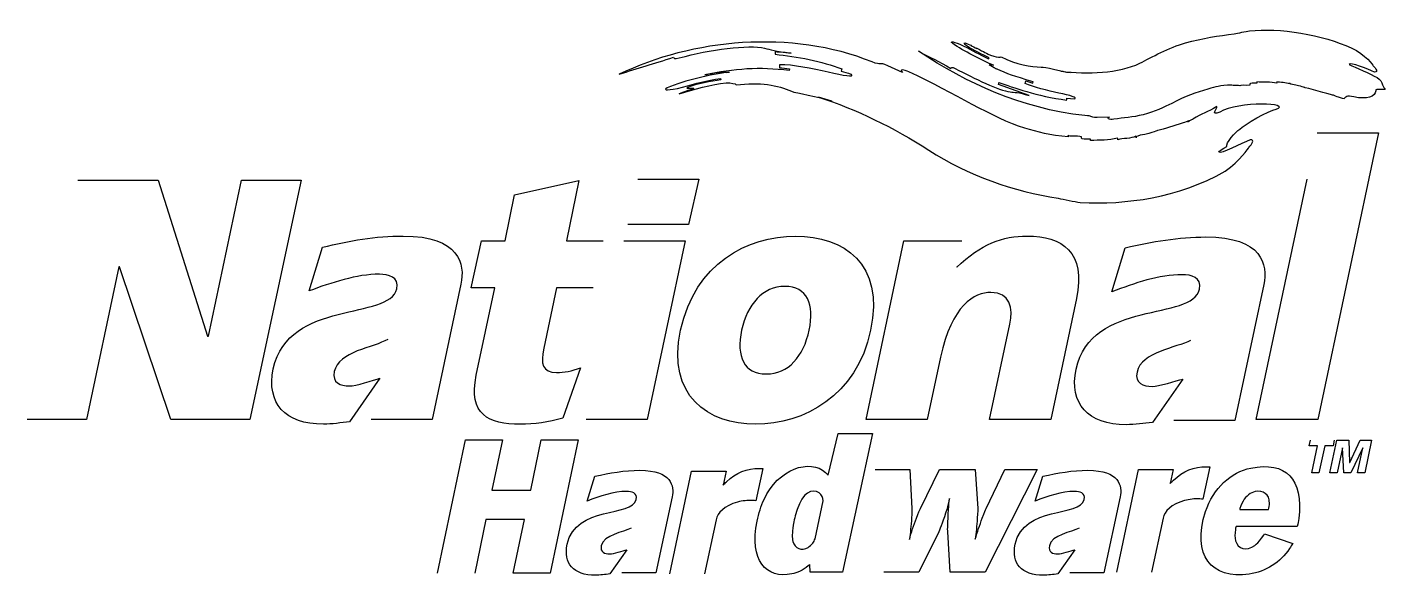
# Model space of a CAD drawing. Extents: x 36 to 576, y 36 to 756.
# Drawn here: x 36.9 to 116.6, y 723.8 to 756.2 of the extents above; entities that cross this region are included whole.
import ezdxf

# ---------------------------------------------------------------- set-up
doc = ezdxf.new("R2010")
doc.units = 0
doc.layers.add('51h-51hbc-double-box-rail-bracket_techdrawing', color=7, linetype='CONTINUOUS')

msp = doc.modelspace()

# ---------------------------------------------------------------- linework, layer by layer
at = {"layer": '51h-51hbc-double-box-rail-bracket_techdrawing', "color": 7}
for points in [[(93.247998, 754.305981), (93.278998, 754.373981)], [(77.549998, 753.167981), (77.563998, 753.075981)], [(81.579998, 753.722981), (81.568998, 753.630981)], [(88.212998, 753.514981), (87.349998, 753.898981)], [(95.613998, 752.156981), (93.822998, 752.812981)], [(95.431998, 753.018981), (95.834998, 752.880981), (95.854998, 752.954981)], [(108.951997, 752.960981), (108.951997, 752.884981)], [(84.071998, 751.833981), (83.283998, 752.062981)], [(97.832998, 752.007981), (98.267998, 751.957981)], [(100.330997, 750.897981), (99.602998, 750.879981)], [(112.491997, 749.973981), (116.091997, 749.973981), (112.526997, 733.182982), (108.922997, 733.182982), (111.900997, 747.262981)], [(101.886997, 749.685981), (101.869997, 749.774981)], [(39.906999, 747.202981), (44.597999, 747.202981), (47.493999, 738.067982), (47.546999, 738.067982), (49.480999, 747.202981), (52.972999, 747.202981), (49.974999, 733.180982), (45.336999, 733.180982), (42.333999, 742.129981), (42.305999, 742.129981), (40.397999, 733.180982), (36.933999, 733.180982)], [(63.238998, 735.774982), (64.329998, 740.903981), (62.935998, 740.903981), (63.536998, 743.656981), (64.929998, 743.656981), (65.476998, 746.335981), (69.239998, 747.176981), (68.529998, 743.656981), (70.660998, 743.656981)], [(72.710998, 747.270981), (76.266998, 747.270981), (75.672998, 744.614981), (72.111998, 744.614981)], [(71.881998, 743.657981), (75.479998, 743.657981), (73.239998, 733.182982), (69.669998, 733.182982)], [(90.428998, 736.842982), (89.640998, 733.182982), (86.066998, 733.182982), (88.274998, 743.657981), (91.684998, 743.657981)], [(53.447999, 740.715981), (54.235999, 743.274981)], [(100.467997, 740.657981), (101.253997, 743.248981)], [(91.359998, 742.156981), (91.387998, 742.101981)], [(62.339998, 741.120981), (60.647998, 733.181982), (57.076999, 733.181982)], [(70.084998, 740.903981), (67.928998, 740.903981), (67.193998, 737.356982)], [(109.363997, 741.092981), (107.669997, 733.127982), (104.093997, 733.127982)], [(98.394998, 740.279981), (96.895998, 733.182982), (93.295998, 733.182982), (94.493998, 738.776982)], [(57.589999, 735.611982), (55.817999, 733.048982)], [(69.350998, 736.213982), (68.310998, 733.263982)], [(104.616997, 735.556982), (102.841997, 733.018982)], [(60.966998, 724.177982), (62.609998, 731.988982), (64.774998, 731.988982), (64.157998, 729.047982), (66.425998, 729.047982), (67.041998, 731.988982), (69.211998, 731.988982), (67.566998, 724.177982), (65.389998, 724.177982), (66.058998, 727.325982), (63.803998, 727.325982), (63.144998, 724.177982)], [(83.849998, 729.927982), (84.428998, 732.375982), (86.445998, 732.375982), (84.695998, 724.244982), (82.798998, 724.244982), (82.783998, 724.699982)], [(113.488997, 731.969982), (113.420997, 731.653982), (112.933997, 731.653982), (112.596997, 730.069982), (112.175997, 730.069982), (112.512997, 731.653982), (112.029997, 731.653982), (112.096997, 731.969982)], [(74.579998, 724.153982), (75.842998, 730.160982), (77.869998, 730.160982), (77.701998, 729.349982)], [(80.018998, 730.312982), (79.615998, 728.426982)], [(86.610998, 730.250982), (88.637998, 730.250982), (88.753998, 727.975982)], [(89.251998, 727.975982), (90.363998, 730.250982), (92.464998, 730.250982), (92.610998, 727.975982)], [(93.098998, 727.975982), (94.201998, 730.250982), (96.098998, 730.250982), (93.051998, 724.245982), (90.993998, 724.245982), (90.853998, 726.608982)], [(100.756997, 724.245982), (102.024997, 730.250982), (104.055997, 730.250982), (103.882997, 729.438982)], [(106.204997, 730.405982), (105.797997, 728.517982)], [(69.734998, 728.408982), (70.177998, 729.859982)], [(95.978998, 728.408982), (96.418998, 729.859982)], [(74.709998, 728.654982), (73.760998, 724.202982), (71.765998, 724.202982)], [(83.078998, 726.197982), (83.555998, 728.431982)], [(100.949997, 728.654982), (100.005997, 724.202982), (98.006998, 724.202982)], [(107.954997, 727.908982), (109.648997, 727.908982)], [(77.285998, 727.308982), (76.614998, 724.153982)], [(103.466997, 727.399982), (102.796997, 724.245982)], [(111.328997, 726.921982), (107.741997, 726.921982)], [(90.323998, 726.608982), (89.160998, 724.245982), (87.112998, 724.245982)], [(109.229997, 726.238982), (109.366997, 726.414982), (109.412997, 726.488982), (111.058997, 725.924982)], [(72.054998, 725.557982), (71.064998, 724.138982)], [(98.296998, 725.557982), (97.305998, 724.138982)]]:
    msp.add_lwpolyline(points, dxfattribs=at)
msp.add_lwpolyline([(115.278997, 730.069982), (114.856997, 730.069982), (115.167997, 731.534982), (115.160997, 731.534982), (114.457997, 730.069982), (114.046997, 730.069982), (113.983997, 731.534982), (113.974997, 731.534982), (113.662997, 730.069982), (113.242997, 730.069982), (113.646997, 731.969982), (114.343997, 731.969982), (114.389997, 730.674982), (114.397997, 730.674982), (115.011997, 731.969982), (115.682997, 731.969982)], close=True, dxfattribs=at)
for points in [[(86.422998, 754.126981), (81.702998, 756.044981), (75.859998, 755.463981), (71.602998, 753.402981)], [(104.789997, 755.241981), (105.777997, 755.527981), (106.729997, 755.669981), (107.630997, 755.771981)], [(107.630997, 755.771981), (107.859997, 755.830981), (108.303997, 755.901981), (108.530997, 755.944981)], [(108.530997, 755.944981), (110.243997, 756.161981), (112.871997, 755.707981), (114.487997, 754.944981)], [(75.129998, 754.359981), (76.915998, 754.872981), (79.177998, 755.153981), (80.129998, 754.930981)], [(80.129998, 754.930981), (80.444998, 754.855981), (80.756998, 754.746981), (81.686998, 754.633981)], [(98.882998, 750.982981), (95.082998, 751.421981), (92.032998, 752.862981), (89.138998, 754.749981)], [(89.138998, 754.749981), (89.909998, 754.342981), (90.289998, 754.200981), (91.036998, 753.748981)], [(91.124998, 755.217981), (90.967998, 755.364981), (91.194998, 755.333981), (91.764998, 755.075981)], [(93.531998, 753.933981), (92.764998, 754.264981), (91.821998, 754.744981), (91.124998, 755.217981)], [(91.985998, 755.044981), (91.819998, 755.174981), (91.625998, 755.403981), (92.239998, 755.082981)], [(91.764998, 755.075981), (92.320998, 754.787981), (92.683998, 754.585981), (93.247998, 754.305981)], [(93.278998, 754.373981), (92.904998, 754.554981), (92.337998, 754.820981), (91.985998, 755.044981)], [(92.239998, 755.082981), (92.057998, 755.177981), (92.691998, 754.821981), (92.527998, 754.951981)], [(92.527998, 754.951981), (93.079998, 754.671981), (92.968998, 754.676981), (93.549998, 754.462981)], [(102.112997, 754.047981), (102.778997, 754.405981), (103.812997, 754.980981), (104.789997, 755.241981)], [(114.487997, 754.944981), (115.345997, 754.581981), (115.782997, 753.904981), (115.777997, 753.906981)], [(71.602998, 753.402981), (72.732998, 753.777981), (73.619998, 754.006981), (74.790998, 754.405981)], [(74.790998, 754.405981), (74.804998, 754.362981), (74.829998, 754.274981), (75.129998, 754.359981)], [(80.753998, 754.714981), (80.749998, 754.668981), (80.745998, 754.576981), (80.745998, 754.576981)], [(80.745998, 754.576981), (81.981998, 754.462981), (83.504998, 754.153981), (84.642998, 753.722981)], [(81.686998, 754.633981), (81.379998, 754.683981), (81.065998, 754.702981), (80.753998, 754.714981)], [(81.006998, 753.964981), (81.003998, 753.919981), (80.998998, 753.826981), (80.995998, 753.782981)], [(85.180998, 753.411981), (85.656998, 752.948981), (82.531998, 754.006981), (81.006998, 753.964981)], [(87.349998, 753.898981), (86.771998, 754.147981), (87.018998, 753.906981), (86.422998, 754.126981)], [(93.653998, 753.748981), (93.840998, 753.648981), (93.111998, 754.025981), (93.308998, 753.949981)], [(93.308998, 753.949981), (93.324998, 753.981981), (93.341998, 754.016981), (93.531998, 753.933981)], [(93.549998, 754.462981), (93.750998, 754.416981), (93.955998, 754.367981), (93.986998, 754.435981)], [(93.986998, 754.435981), (94.897998, 753.959981), (95.716998, 753.850981), (96.329998, 753.828981)], [(97.476998, 753.596981), (99.050998, 753.368981), (100.865997, 753.477981), (102.112997, 754.047981)], [(114.362997, 753.982981), (114.348997, 753.950981), (115.436997, 753.535981), (115.826997, 753.296981)], [(115.848997, 753.537981), (115.441997, 753.709981), (114.417997, 754.129981), (114.362997, 753.982981)], [(78.078998, 753.528981), (76.925998, 753.387981), (75.488998, 753.065981), (74.411998, 752.604981)], [(75.309998, 752.646981), (76.143998, 752.879981), (76.700998, 753.030981), (77.549998, 753.167981)], [(81.568998, 753.630981), (79.825998, 753.830981), (78.342998, 753.743981), (76.625998, 753.364981)], [(76.625998, 753.364981), (76.910998, 753.442981), (77.491998, 753.527981), (77.778998, 753.576981)], [(77.778998, 753.576981), (77.783998, 753.528981), (77.790998, 753.492981), (78.078998, 753.528981)], [(80.995998, 753.782981), (81.190998, 753.777981), (81.385998, 753.746981), (81.579998, 753.722981)], [(84.642998, 753.722981), (84.642998, 753.722981), (84.615998, 753.635981), (84.603998, 753.589981)], [(84.603998, 753.589981), (84.795998, 753.529981), (84.992998, 753.486981), (85.180998, 753.411981)], [(88.580998, 753.546981), (88.293998, 753.685981), (87.965998, 753.724981), (88.212998, 753.514981)], [(95.369998, 750.246981), (93.444998, 750.843981), (91.328998, 752.276981), (88.580998, 753.546981)], [(91.036998, 753.748981), (91.053998, 753.782981), (91.089998, 753.847981), (91.283998, 753.747981)], [(91.283998, 753.747981), (92.442998, 753.147981), (93.835998, 752.458981), (94.513998, 752.373981)], [(95.854998, 752.954981), (94.652998, 753.339981), (94.422998, 753.386981), (93.653998, 753.748981)], [(96.329998, 753.828981), (96.541998, 753.865981), (97.475998, 753.561981), (98.046998, 753.503981)], [(98.046998, 753.503981), (97.854998, 753.520981), (97.666998, 753.541981), (97.476998, 753.596981)], [(115.777997, 753.906981), (115.950997, 753.740981), (116.082997, 753.510981), (115.848997, 753.537981)], [(115.826997, 753.296981), (116.373997, 753.115981), (116.273997, 752.667981), (116.459997, 752.573981)], [(74.411998, 752.604981), (74.147998, 752.467981), (74.468998, 752.437981), (75.309998, 752.646981)], [(75.126998, 752.256981), (75.947998, 752.505981), (77.036998, 752.832981), (77.876998, 752.897981)], [(75.938998, 752.536981), (75.663998, 752.458981), (75.387998, 752.386981), (75.126998, 752.256981)], [(75.613998, 752.636981), (75.349998, 752.514981), (76.201998, 752.657981), (75.938998, 752.536981)], [(77.563998, 753.075981), (77.001998, 752.995981), (76.153998, 752.843981), (75.613998, 752.636981)], [(77.876998, 752.897981), (78.161998, 752.905981), (78.442998, 752.866981), (78.452998, 752.781981)], [(78.452998, 752.781981), (79.818998, 752.963981), (80.932998, 752.768981), (81.697998, 752.409981)], [(81.697998, 752.409981), (81.951998, 752.306981), (83.285998, 752.094981), (84.071998, 751.833981)], [(93.822998, 752.812981), (93.835998, 752.849981), (93.855998, 752.920981), (93.855998, 752.920981)], [(93.855998, 752.920981), (94.689998, 752.649981), (96.051998, 752.122981), (97.819998, 751.892981)], [(94.513998, 752.373981), (94.741998, 752.335981), (94.986998, 752.370981), (95.613998, 752.156981)], [(95.386998, 752.873981), (95.395998, 752.909981), (95.419998, 752.980981), (95.431998, 753.018981)], [(98.267998, 751.957981), (98.719998, 752.139981), (96.361998, 752.402981), (95.386998, 752.873981)], [(106.093997, 752.540981), (105.368997, 752.333981), (104.791997, 752.123981), (103.971997, 751.701981)], [(107.499997, 752.773981), (106.718997, 752.738981), (106.616997, 752.674981), (106.093997, 752.540981)], [(107.963997, 752.724981), (107.962997, 752.761981), (107.499997, 752.735981), (107.499997, 752.773981)], [(108.555997, 752.770981), (108.357997, 752.729981), (107.962997, 752.799981), (107.963997, 752.724981)], [(108.951997, 752.884981), (108.748997, 752.891981), (108.554997, 752.882981), (108.554997, 752.844981)], [(108.554997, 752.844981), (108.555997, 752.808981), (108.555997, 752.808981), (108.555997, 752.770981)], [(110.124997, 752.880981), (109.781997, 752.989981), (109.348997, 752.910981), (108.951997, 752.960981)], [(110.129997, 752.955981), (110.127997, 752.918981), (110.127997, 752.918981), (110.124997, 752.880981)], [(110.864997, 752.836981), (110.688997, 752.933981), (110.310997, 752.915981), (110.129997, 752.955981)], [(111.048997, 752.806981), (110.861997, 752.841981), (110.869997, 752.871981), (110.874997, 752.910981)], [(110.874997, 752.910981), (110.869997, 752.873981), (110.869997, 752.873981), (110.864997, 752.836981)], [(111.781997, 752.617981), (111.781997, 752.615981), (111.603997, 752.709981), (111.048997, 752.806981)], [(113.452997, 752.183981), (113.442997, 752.159981), (112.331997, 752.500981), (111.781997, 752.617981)], [(115.930997, 752.432981), (115.896997, 752.098981), (115.420997, 751.907981), (114.636997, 752.084981)], [(116.459997, 752.573981), (116.629997, 752.426981), (115.816997, 752.615981), (115.930997, 752.432981)], [(83.283998, 752.062981), (85.490998, 751.363981), (87.690998, 750.277981), (89.752998, 748.968981)], [(97.819998, 751.892981), (97.819998, 751.892981), (97.829998, 751.966981), (97.832998, 752.007981)], [(103.971997, 751.701981), (103.548997, 751.487981), (102.959997, 751.201981), (102.309997, 751.034981)], [(110.088997, 751.352981), (111.097997, 751.707981), (107.895997, 751.856981), (106.783997, 751.189981)], [(114.073997, 751.964981), (113.810997, 752.061981), (113.801997, 752.011981), (113.452997, 752.183981)], [(114.636997, 752.084981), (114.241997, 752.177981), (114.119997, 752.065981), (114.073997, 751.964981)], [(99.602998, 750.879981), (99.119998, 750.869981), (99.362998, 750.987981), (98.882998, 750.982981)], [(100.585997, 750.770981), (100.340997, 750.731981), (100.092997, 750.821981), (100.330997, 750.897981)], [(102.309997, 751.034981), (101.673997, 750.879981), (101.150997, 750.853981), (100.585997, 750.770981)], [(104.925997, 750.622981), (105.201997, 750.783981), (104.719997, 750.564981), (104.578997, 750.533981)], [(105.215997, 750.766981), (105.206997, 750.775981), (105.111997, 750.730981), (104.925997, 750.622981)], [(106.614997, 751.512981), (106.076997, 751.171981), (105.735997, 751.139981), (105.215997, 750.766981)], [(106.783997, 751.189981), (106.192997, 750.971981), (106.674997, 751.392981), (106.614997, 751.512981)], [(107.965997, 750.189981), (108.159997, 750.435981), (109.705997, 751.305981), (110.088997, 751.352981)], [(97.907998, 749.739981), (96.861998, 749.813981), (96.108998, 750.024981), (95.369998, 750.246981)], [(103.161997, 750.112981), (103.157997, 750.123981), (102.921997, 749.980981), (102.131997, 749.829981)], [(104.578997, 750.533981), (104.122997, 750.379981), (103.545997, 750.209981), (103.161997, 750.112981)], [(107.205997, 749.172981), (107.111997, 749.332981), (107.697997, 750.066981), (107.965997, 750.189981)], [(98.691998, 749.744981), (98.434998, 749.805981), (97.907998, 749.739981), (97.913998, 749.831981)], [(97.913998, 749.831981), (97.910998, 749.784981), (97.910998, 749.784981), (97.907998, 749.739981)], [(99.216998, 749.611981), (98.950998, 749.603981), (98.689998, 749.600981), (98.690998, 749.653981)], [(98.690998, 749.653981), (98.690998, 749.697981), (98.690998, 749.697981), (98.691998, 749.744981)], [(99.217998, 749.520981), (99.216998, 749.565981), (99.216998, 749.565981), (99.216998, 749.611981)], [(100.804997, 749.661981), (100.283997, 749.523981), (99.745998, 749.562981), (99.217998, 749.520981)], [(100.816997, 749.570981), (100.809997, 749.617981), (100.809997, 749.617981), (100.804997, 749.661981)], [(101.869997, 749.774981), (101.620997, 749.637981), (101.075997, 749.655981), (100.816997, 749.570981)], [(102.131997, 749.829981), (101.869997, 749.774981), (101.875997, 749.728981), (101.886997, 749.685981)], [(106.740997, 748.846981), (106.717997, 748.884981), (106.958997, 749.033981), (107.205997, 749.172981)], [(108.571997, 749.562981), (108.054997, 749.392981), (106.829997, 748.698981), (106.740997, 748.846981)], [(108.484997, 749.114981), (108.683997, 749.323981), (108.853997, 749.577981), (108.571997, 749.562981)], [(89.752998, 748.968981), (92.032998, 747.473981), (94.748998, 746.550981), (97.318998, 746.142981)], [(107.101997, 747.722981), (107.982997, 748.330981), (108.484997, 749.111981), (108.484997, 749.114981)], [(98.616998, 745.889981), (101.340997, 745.763981), (104.314997, 746.168981), (107.101997, 747.722981)], [(97.318998, 746.142981), (97.635998, 746.073981), (98.286998, 745.952981), (98.616998, 745.889981)], [(54.235999, 743.274981), (55.791999, 743.657981), (57.344999, 743.930981), (58.955999, 743.930981)], [(58.955999, 743.930981), (62.283998, 743.930981), (62.583998, 742.267981), (62.339998, 741.120981)], [(75.206998, 738.421982), (76.054998, 742.320981), (79.112998, 743.931981), (81.941998, 743.931981)], [(81.941998, 743.931981), (84.757998, 743.931981), (87.156998, 742.320981), (86.338998, 738.421982)], [(91.387998, 742.101981), (92.776998, 743.469981), (94.085998, 743.931981), (95.504998, 743.931981)], [(95.504998, 743.931981), (97.552998, 743.931981), (98.966998, 742.979981), (98.394998, 740.279981)], [(101.253997, 743.248981), (102.841997, 743.603981), (104.368997, 743.876981), (105.977997, 743.876981)], [(105.977997, 743.876981), (109.306997, 743.876981), (109.606997, 742.240981), (109.363997, 741.092981)], [(57.564999, 741.695981), (56.230999, 741.695981), (54.753999, 741.200981), (53.447999, 740.715981)], [(58.575999, 740.848981), (58.735999, 741.528981), (58.081999, 741.695981), (57.564999, 741.695981)], [(104.586997, 741.668981), (103.248997, 741.668981), (101.779997, 741.174981), (100.467997, 740.657981)], [(105.599997, 740.819981), (105.759997, 741.504981), (105.105997, 741.668981), (104.586997, 741.668981)], [(51.348999, 736.157982), (52.246999, 740.278981), (58.188999, 738.966982), (58.575999, 740.848981)], [(81.318998, 740.983981), (80.006998, 740.983981), (79.112998, 739.922982), (78.781998, 738.421982)], [(82.737998, 738.421982), (83.064998, 739.922982), (82.601998, 740.983981), (81.318998, 740.983981)], [(93.378998, 740.627981), (92.421998, 740.627981), (91.082998, 739.892982), (90.428998, 736.842982)], [(94.493998, 738.776982), (94.683998, 739.704982), (94.521998, 740.627981), (93.378998, 740.627981)], [(98.371998, 736.128982), (99.266998, 740.247981), (105.215997, 738.937982), (105.599997, 740.819981)], [(79.601998, 732.913982), (76.820998, 732.913982), (74.388998, 734.545982), (75.206998, 738.421982)], [(78.781998, 738.421982), (78.452998, 736.866982), (78.919998, 735.856982), (80.228998, 735.856982)], [(86.338998, 738.421982), (85.520998, 734.545982), (82.409998, 732.913982), (79.601998, 732.913982)], [(80.228998, 735.856982), (81.508998, 735.856982), (82.409998, 736.866982), (82.737998, 738.421982)], [(58.052999, 737.872982), (57.238999, 737.409982), (55.158999, 737.164982), (54.919999, 735.990982)], [(67.193998, 737.356982), (67.001998, 736.454982), (67.108998, 735.939982), (67.928998, 735.939982)], [(105.079997, 737.822982), (104.260997, 737.382982), (102.185997, 737.138982), (101.943997, 735.965982)], [(54.288999, 732.912982), (52.022999, 732.912982), (50.931999, 734.138982), (51.348999, 736.157982)], [(54.919999, 735.990982), (54.779999, 735.335982), (55.271999, 735.148982), (55.817999, 735.148982)], [(55.817999, 735.148982), (56.145999, 735.148982), (57.238999, 735.472982), (57.589999, 735.611982)], [(65.805998, 732.913982), (63.976998, 732.913982), (62.749998, 733.456982), (63.238998, 735.774982)], [(67.928998, 735.939982), (68.396998, 735.939982), (68.833998, 736.022982), (69.350998, 736.213982)], [(101.313997, 732.881982), (99.047998, 732.881982), (97.959998, 734.111982), (98.371998, 736.128982)], [(101.943997, 735.965982), (101.804997, 735.308982), (102.298997, 735.121982), (102.841997, 735.121982)], [(102.841997, 735.121982), (103.171997, 735.121982), (104.260997, 735.447982), (104.616997, 735.556982)], [(68.310998, 733.263982), (67.467998, 733.019982), (66.650998, 732.913982), (65.805998, 732.913982)], [(55.817999, 733.048982), (55.326999, 732.994982), (54.779999, 732.912982), (54.288999, 732.912982)], [(102.841997, 733.018982), (102.353997, 732.965982), (101.804997, 732.881982), (101.313997, 732.881982)], [(80.096998, 728.507982), (80.899998, 730.295982), (82.798998, 730.912982), (83.702998, 730.088982)], [(70.177998, 729.859982), (71.064998, 730.057982), (71.917998, 730.209982), (72.816998, 730.209982)], [(72.816998, 730.209982), (74.673998, 730.209982), (74.846998, 729.293982), (74.709998, 728.654982)], [(77.890998, 729.531982), (78.459998, 730.073982), (79.111998, 730.343982), (79.804998, 730.323982)], [(79.804998, 730.323982), (79.866998, 730.323982), (79.945998, 730.323982), (80.018998, 730.312982)], [(83.702998, 730.088982), (83.753998, 730.033982), (83.804998, 729.981982), (83.849998, 729.927982)], [(96.418998, 729.859982), (97.305998, 730.057982), (98.157998, 730.209982), (99.061998, 730.209982)], [(99.061998, 730.209982), (100.920997, 730.209982), (101.090997, 729.293982), (100.949997, 728.654982)], [(104.073997, 729.624982), (104.639997, 730.162982), (105.293997, 730.438982), (105.986997, 730.414982)], [(105.950997, 727.790982), (106.410997, 729.156982), (107.445997, 730.112982), (108.604997, 730.339982)], [(105.986997, 730.414982), (106.049997, 730.414982), (106.127997, 730.414982), (106.204997, 730.405982)], [(108.604997, 730.339982), (110.657997, 730.762982), (111.694997, 729.711982), (111.410997, 727.379982)], [(77.701998, 729.349982), (77.761998, 729.413982), (77.820998, 729.476982), (77.890998, 729.531982)], [(103.882997, 729.438982), (103.941997, 729.504982), (104.004997, 729.567982), (104.073997, 729.624982)], [(68.561998, 725.878982), (69.067998, 728.182982), (72.390998, 727.447982), (72.605998, 728.502982)], [(72.039998, 728.974982), (71.291998, 728.974982), (70.467998, 728.701982), (69.734998, 728.408982)], [(72.605998, 728.502982), (72.695998, 728.884982), (72.330998, 728.974982), (72.039998, 728.974982)], [(79.431998, 728.450982), (79.131998, 728.456982), (78.824998, 728.426982), (78.545998, 728.350982)], [(79.615998, 728.426982), (79.558998, 728.437982), (79.500998, 728.437982), (79.431998, 728.450982)], [(79.691998, 727.237982), (79.782998, 727.690982), (79.918998, 728.116982), (80.096998, 728.507982)], [(83.327998, 728.895982), (82.914998, 729.169982), (82.339998, 728.895982), (82.037998, 727.921982)], [(83.555998, 728.431982), (83.560998, 728.604982), (83.479998, 728.774982), (83.327998, 728.895982)], [(90.959998, 728.560982), (90.910998, 728.344982), (90.859998, 728.127982), (90.793998, 727.921982)], [(90.906998, 727.921982), (90.911998, 728.138982), (90.930998, 728.344982), (90.959998, 728.560982)], [(94.802998, 725.878982), (95.304998, 728.182982), (98.628998, 727.447982), (98.849998, 728.502982)], [(98.281998, 728.974982), (97.533998, 728.974982), (96.710998, 728.701982), (95.978998, 728.408982)], [(98.849998, 728.502982), (98.939998, 728.884982), (98.574998, 728.974982), (98.281998, 728.974982)], [(104.726997, 728.441982), (103.947997, 728.214982), (103.544997, 727.814982), (103.466997, 727.399982)], [(105.615997, 728.539982), (105.310997, 728.549982), (105.005997, 728.517982), (104.726997, 728.441982)], [(105.797997, 728.517982), (105.746997, 728.527982), (105.677997, 728.527982), (105.615997, 728.539982)], [(108.671997, 728.896982), (108.398997, 728.767982), (108.175997, 728.527982), (108.029997, 728.127982)], [(109.677997, 728.483982), (109.603997, 728.907982), (109.160997, 729.124982), (108.671997, 728.896982)], [(109.697997, 728.310982), (109.693997, 728.377982), (109.683997, 728.432982), (109.677997, 728.483982)], [(78.545998, 728.350982), (77.766998, 728.123982), (77.362998, 727.721982), (77.285998, 727.308982)], [(82.037998, 727.921982), (81.918998, 727.572982), (81.850998, 727.256982), (81.802998, 726.988982)], [(88.753998, 727.975982), (88.753998, 727.898982), (88.757998, 727.789982), (88.735998, 727.411982)], [(89.022998, 727.399982), (89.154998, 727.758982), (89.206998, 727.876982), (89.251998, 727.975982)], [(90.793998, 727.921982), (90.612998, 727.314982), (90.426998, 726.815982), (90.323998, 726.608982)], [(90.853998, 726.608982), (90.843998, 726.726982), (90.846998, 727.140982), (90.906998, 727.921982)], [(92.610998, 727.975982), (92.616998, 727.898982), (92.608998, 727.814982), (92.582998, 727.399982)], [(92.876998, 727.411982), (93.008998, 727.779982), (93.059998, 727.885982), (93.098998, 727.975982)], [(108.513997, 724.125982), (106.316997, 723.798982), (105.118997, 725.243982), (105.950997, 727.790982)], [(108.029997, 728.127982), (108.002997, 728.061982), (107.974997, 727.987982), (107.954997, 727.908982)], [(109.648997, 727.908982), (109.679997, 728.029982), (109.693997, 728.159982), (109.697997, 728.310982)], [(72.313998, 726.827982), (71.852998, 726.577982), (70.699998, 726.443982), (70.561998, 725.785982)], [(81.728998, 724.146982), (80.213998, 723.832982), (79.202998, 724.928982), (79.691998, 727.237982)], [(81.802998, 726.988982), (81.739998, 726.499982), (81.731998, 726.286982), (81.783998, 726.043982)], [(88.735998, 727.411982), (88.705998, 726.955982), (88.658998, 726.554982), (88.612998, 726.165982)], [(88.612998, 726.165982), (88.725998, 726.586982), (88.859998, 726.988982), (89.022998, 727.399982)], [(92.464998, 726.174982), (92.585998, 726.586982), (92.722998, 726.999982), (92.876998, 727.411982)], [(92.582998, 727.399982), (92.554998, 726.955982), (92.518998, 726.542982), (92.464998, 726.174982)], [(98.557998, 726.827982), (98.094998, 726.577982), (96.941998, 726.443982), (96.804998, 725.785982)], [(107.741997, 726.921982), (107.725997, 726.858982), (107.708997, 726.792982), (107.702997, 726.739982)], [(111.410997, 727.379982), (111.400997, 727.226982), (111.358997, 727.107982), (111.328997, 726.921982)], [(81.783998, 726.043982), (81.880998, 725.631982), (82.296998, 725.468982), (82.677998, 725.695982)], [(82.947998, 725.946982), (83.008998, 726.024982), (83.048998, 726.112982), (83.078998, 726.197982)], [(107.702997, 726.739982), (107.666997, 726.479982), (107.671997, 726.285982), (107.717997, 726.077982)], [(107.717997, 726.077982), (107.830997, 725.622982), (108.347997, 725.448982), (108.846997, 725.815982)], [(108.846997, 725.815982), (108.952997, 725.893982), (109.066997, 726.001982), (109.229997, 726.238982)], [(70.207998, 724.061982), (68.940998, 724.061982), (68.333998, 724.751982), (68.561998, 725.878982)], [(70.561998, 725.785982), (70.479998, 725.423982), (70.759998, 725.311982), (71.064998, 725.311982)], [(71.064998, 725.311982), (71.244998, 725.311982), (71.852998, 725.497982), (72.054998, 725.557982)], [(82.677998, 725.695982), (82.768998, 725.754982), (82.861998, 725.837982), (82.947998, 725.946982)], [(96.449998, 724.061982), (95.186998, 724.061982), (94.572998, 724.751982), (94.802998, 725.878982)], [(96.804998, 725.785982), (96.723998, 725.423982), (97.000998, 725.311982), (97.305998, 725.311982)], [(97.305998, 725.311982), (97.488998, 725.311982), (98.094998, 725.497982), (98.296998, 725.557982)], [(110.881997, 725.632982), (110.334997, 724.819982), (109.483997, 724.277982), (108.513997, 724.125982)], [(111.058997, 725.924982), (111.006997, 725.830982), (110.942997, 725.730982), (110.881997, 725.632982)], [(82.677998, 724.613982), (82.354998, 724.353982), (82.043998, 724.209982), (81.728998, 724.146982)], [(82.783998, 724.699982), (82.746998, 724.667982), (82.711998, 724.646982), (82.677998, 724.613982)], [(71.064998, 724.138982), (70.790998, 724.112982), (70.479998, 724.061982), (70.207998, 724.061982)], [(97.305998, 724.138982), (97.032998, 724.112982), (96.723998, 724.061982), (96.449998, 724.061982)]]:
    msp.add_open_spline(points, degree=3, dxfattribs=at)

doc.saveas('drawing.dxf')
